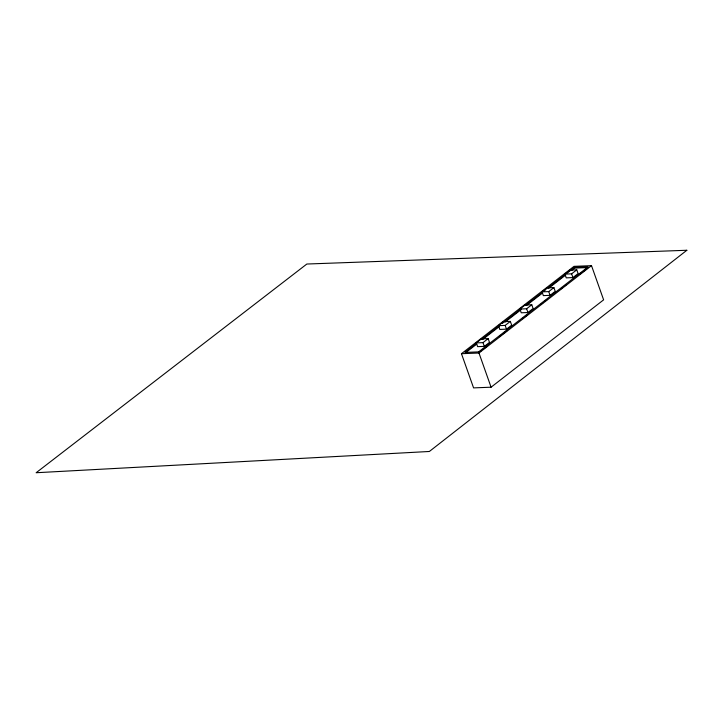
<?xml version="1.0" encoding="UTF-8"?>
<svg xmlns="http://www.w3.org/2000/svg" width="723" height="723" viewBox="0 0 723 723"><rect width="100%" height="100%" fill="white"/><g stroke="black" fill="none" stroke-linecap="round" stroke-linejoin="round"><path stroke-width="1.08" d="M461.464 353.701L573.999 266.353L591.504 265.657L603.615 299.846L491.08 387.203L473.574 387.889L461.464 353.701L478.978 353.014L591.504 265.657M476.294 342.892L481.455 338.879L488.161 338.617L489.489 342.368L484.329 346.38L477.623 346.642L476.294 342.892L483 342.63L488.161 338.617M498.463 325.675L503.633 321.672L510.339 321.401L511.667 325.151L506.498 329.164L499.792 329.426L498.463 325.675L505.169 325.413L510.339 321.401M519.909 309.037L525.07 305.025L531.776 304.763L533.104 308.513L527.944 312.517L521.238 312.788L519.909 309.037L526.615 308.766L531.776 304.763M542.024 291.866L547.184 287.862L553.89 287.591L555.219 291.342L550.058 295.355L543.353 295.617L542.024 291.866L548.73 291.604L553.89 287.591M564.907 274.107L570.067 270.095L576.773 269.833L578.102 273.583L572.941 277.587L566.236 277.858L564.907 274.107L571.613 273.836L576.773 269.833M476.493 343.443L464.925 352.426L478.599 351.884L588.088 266.895L574.414 267.438L567.293 272.969M481.834 339.295L499.638 325.477M502.313 323.407L520.117 309.589M525.449 305.44L542.367 292.309M544.148 290.926L545.928 289.543M547.709 288.17L565.513 274.342M466.046 352.381L476.728 344.094M482.955 339.259L498.978 326.823M505.214 321.979L521.229 309.543M526.57 305.395L542.593 292.96M548.829 288.125L565.738 274.993M571.974 270.158L574.64 268.088L588.323 267.546M479.72 351.848L481.5 350.465M483.28 349.082L486.841 346.317M499.304 336.647L501.084 335.264M502.865 333.881L507.32 330.429M522.449 318.68L526.904 315.228M541.138 304.166L542.919 302.783M544.699 301.41L547.374 299.331M560.723 288.965L562.503 287.582M564.283 286.209L566.064 284.826M580.307 273.764L587.428 268.242M574.414 267.438L574.64 268.088M571.613 273.836L572.941 277.587M548.73 291.604L550.058 295.355M526.615 308.766L527.944 312.517M505.169 325.413L506.498 329.164M483 342.63L484.329 346.38M478.599 351.884L478.834 352.535M478.978 353.014L491.08 387.203M686.85 250.266L429.363 451.477L36.15 472.734L306.841 264.031L686.85 250.266"/></g></svg>
